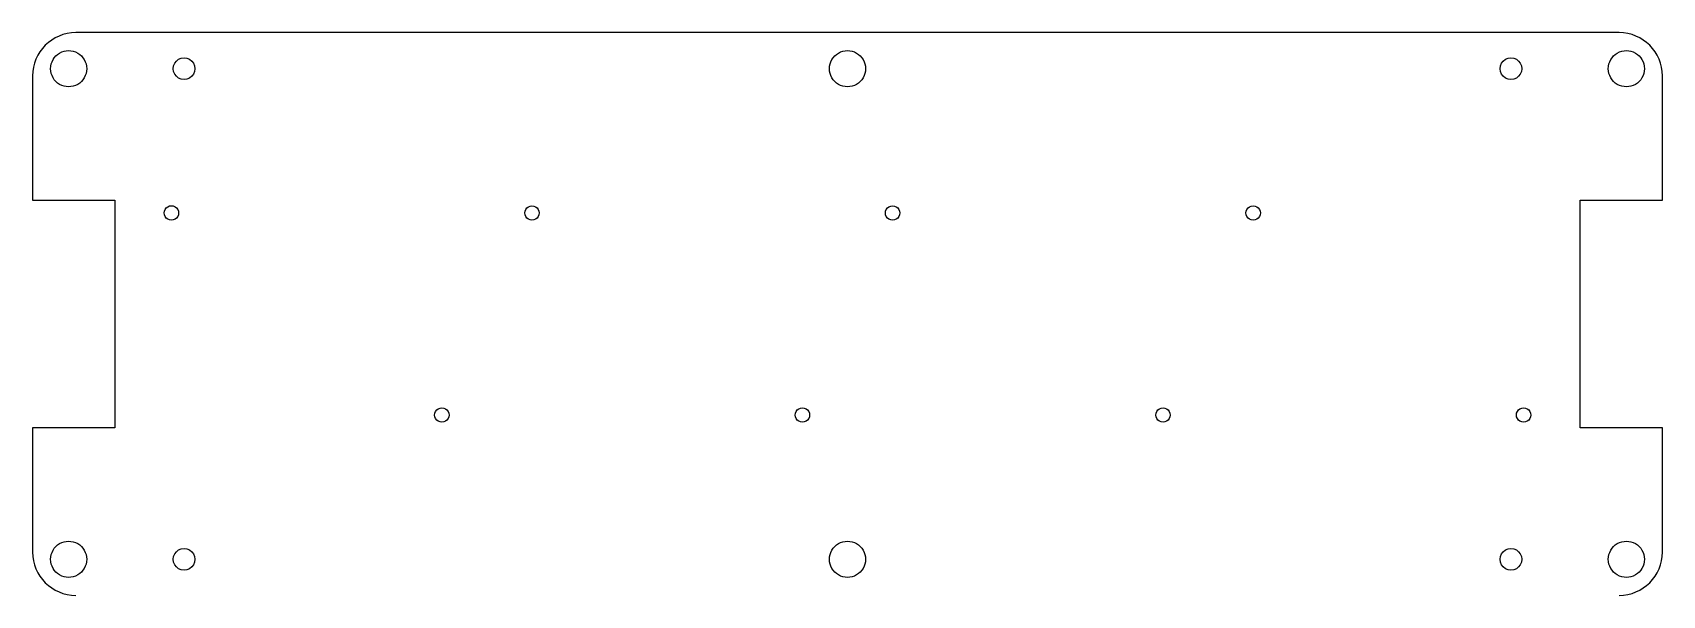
# Model space of a CAD drawing. Extents: x -1277 to 1277, y -5 to 695.
# Drawn here: x -1277 to -423, y 401 to 695 of the extents above; entities that cross this region are included whole.
import ezdxf

# ---------------------------------------------------------------- set-up
doc = ezdxf.new("R2010")
doc.units = 0

msp = doc.modelspace()

# ---------------------------------------------------------------- linework, layer by layer
for p, q in [((-1265.612245, 692.696172), (-1267.481975, 691.56028)), ((-1263.629944, 693.6511), (-1265.612245, 692.696172)), ((-1261.54647, 694.413666), (-1263.629944, 693.6511)), ((-1259.373222, 694.97247), (-1261.54647, 694.413666)), ((-1257.121599, 695.316114), (-1259.373222, 694.97247)), ((-1254.803, 695.4332), (-1257.121599, 695.316114)), ((-445.984, 695.4332), (-1254.803, 695.4332)), ((-443.665383, 695.31612), (-445.984, 695.4332)), ((-441.413745, 694.972481), (-443.665383, 695.31612)), ((-439.240484, 694.41368), (-441.413745, 694.972481)), ((-437.156998, 693.651117), (-439.240484, 694.41368)), ((-435.174687, 692.69619), (-437.156998, 693.651117)), ((-433.304949, 691.560298), (-435.174687, 692.69619)), ((-1274.743093, 683.565305), (-1275.698019, 681.582996)), ((-1273.607203, 685.43504), (-1274.743093, 683.565305)), ((-1272.301747, 687.180804), (-1273.607203, 685.43504)), ((-1270.838125, 688.791197), (-1272.301747, 687.180804)), ((-1269.227735, 690.254822), (-1270.838125, 688.791197)), ((-1267.481975, 691.56028), (-1269.227735, 690.254822)), ((-1265.281652, 683.214475), (-1264.352042, 684.034615)), ((-1264.352042, 684.034615), (-1263.308821, 684.734117)), ((-1263.308821, 684.734117), (-1262.182184, 685.289368)), ((-1262.182184, 685.289368), (-1261.00766, 685.685975)), ((-1261.00766, 685.685975), (-1259.801211, 685.92394)), ((-1259.801211, 685.92394), (-1258.5788, 686.003261)), ((-1258.5788, 686.003261), (-1257.356389, 685.92394)), ((-1257.356389, 685.92394), (-1256.14994, 685.685975)), ((-1256.14994, 685.685975), (-1254.975416, 685.289368)), ((-1254.975416, 685.289368), (-1253.848779, 684.734117)), ((-1253.848779, 684.734117), (-1252.805558, 684.034615)), ((-1252.805558, 684.034615), (-1251.875948, 683.214475)), ((-857.096652, 683.214475), (-856.167042, 684.034615)), ((-856.167042, 684.034615), (-855.123821, 684.734117)), ((-855.123821, 684.734117), (-853.997184, 685.289368)), ((-853.997184, 685.289368), (-852.82266, 685.685975)), ((-852.82266, 685.685975), (-851.616211, 685.92394)), ((-851.616211, 685.92394), (-850.3938, 686.003261)), ((-850.3938, 686.003261), (-849.171389, 685.92394)), ((-849.171389, 685.92394), (-847.96494, 685.685975)), ((-847.96494, 685.685975), (-846.790416, 685.289368)), ((-846.790416, 685.289368), (-845.663779, 684.734117)), ((-845.663779, 684.734117), (-844.620558, 684.034615)), ((-844.620558, 684.034615), (-843.690948, 683.214475)), ((-448.907652, 683.214475), (-447.978042, 684.034615)), ((-447.978042, 684.034615), (-446.934821, 684.734117)), ((-446.934821, 684.734117), (-445.808184, 685.289368)), ((-445.808184, 685.289368), (-444.63366, 685.685975)), ((-444.63366, 685.685975), (-443.427211, 685.92394)), ((-443.427211, 685.92394), (-442.2048, 686.003261)), ((-442.2048, 686.003261), (-440.982389, 685.92394)), ((-440.982389, 685.92394), (-439.77594, 685.685975)), ((-439.77594, 685.685975), (-438.601416, 685.289368)), ((-438.601416, 685.289368), (-437.474779, 684.734117)), ((-437.474779, 684.734117), (-436.431558, 684.034615)), ((-436.431558, 684.034615), (-435.501948, 683.214475)), ((-431.559183, 690.254839), (-433.304949, 691.560298)), ((-429.948787, 688.791213), (-431.559183, 690.254839)), ((-428.485161, 687.180817), (-429.948787, 688.791213)), ((-427.179702, 685.435051), (-428.485161, 687.180817)), ((-426.04381, 683.565313), (-427.179702, 685.435051)), ((-425.088883, 681.583002), (-426.04381, 683.565313)), ((-1277.363021, 675.074616), (-1277.4801, 672.756)), ((-1277.019381, 677.326253), (-1277.363021, 675.074616)), ((-1276.460581, 679.499513), (-1277.019381, 677.326253)), ((-1275.698019, 681.582996), (-1276.460581, 679.499513)), ((-1268.0276, 676.535), (-1267.946862, 677.788433)), ((-1267.946862, 675.281567), (-1268.0276, 676.535)), ((-1267.946862, 677.788433), (-1267.70474, 679.004238)), ((-1267.70474, 674.065762), (-1267.946862, 675.281567)), ((-1267.70474, 679.004238), (-1267.309195, 680.168579)), ((-1267.309195, 680.168579), (-1266.768191, 681.267622)), ((-1266.768191, 681.267622), (-1266.089689, 682.287533)), ((-1266.089689, 682.287533), (-1265.281652, 683.214475)), ((-1251.875948, 683.214475), (-1251.067911, 682.287533)), ((-1251.067911, 682.287533), (-1250.389409, 681.267622)), ((-1250.389409, 681.267622), (-1249.848405, 680.168579)), ((-1249.848405, 680.168579), (-1249.45286, 679.004238)), ((-1249.45286, 679.004238), (-1249.210738, 677.788433)), ((-1249.210738, 675.281567), (-1249.45286, 674.065762)), ((-1249.210738, 677.788433), (-1249.13, 676.535)), ((-1249.13, 676.535), (-1249.210738, 675.281567)), ((-1249.13, 676.535), (-1249.13, 676.535)), ((-1203.7786, 676.535), (-1203.582354, 678.01422)), ((-1203.582354, 675.05578), (-1203.7786, 676.535)), ((-1203.582354, 678.01422), (-1203.019058, 679.36965)), ((-1203.019058, 673.70035), (-1203.582354, 675.05578)), ((-1203.019058, 679.36965), (-1202.12687, 680.535194)), ((-1202.12687, 680.535194), (-1200.94395, 681.444758)), ((-1200.94395, 681.444758), (-1199.564785, 682.014414)), ((-1199.564785, 682.014414), (-1198.1093, 682.2043)), ((-1198.1093, 682.2043), (-1196.653815, 682.014414)), ((-1196.653815, 682.014414), (-1195.27465, 681.444758)), ((-1195.27465, 681.444758), (-1194.09173, 680.535194)), ((-1194.09173, 680.535194), (-1193.199542, 679.36965)), ((-1193.199542, 679.36965), (-1192.636246, 678.01422)), ((-1192.636246, 675.05578), (-1193.199542, 673.70035)), ((-1192.636246, 678.01422), (-1192.44, 676.535)), ((-1192.44, 676.535), (-1192.636246, 675.05578)), ((-1192.44, 676.535), (-1192.44, 676.535)), ((-859.8426, 676.535), (-859.761862, 677.788433)), ((-859.761862, 675.281567), (-859.8426, 676.535)), ((-859.761862, 677.788433), (-859.51974, 679.004238)), ((-859.51974, 674.065762), (-859.761862, 675.281567)), ((-859.51974, 679.004238), (-859.124195, 680.168579)), ((-859.124195, 680.168579), (-858.583191, 681.267622)), ((-858.583191, 681.267622), (-857.904689, 682.287533)), ((-857.904689, 682.287533), (-857.096652, 683.214475)), ((-843.690948, 683.214475), (-842.882911, 682.287533)), ((-842.882911, 682.287533), (-842.204409, 681.267622)), ((-842.204409, 681.267622), (-841.663405, 680.168579)), ((-841.663405, 680.168579), (-841.26786, 679.004238)), ((-841.26786, 679.004238), (-841.025738, 677.788433)), ((-841.025738, 675.281567), (-841.26786, 674.065762)), ((-841.025738, 677.788433), (-840.945, 676.535)), ((-840.945, 676.535), (-841.025738, 675.281567)), ((-840.945, 676.535), (-840.945, 676.535)), ((-508.34659, 676.535), (-508.150342, 678.014218)), ((-508.150345, 675.055782), (-508.34659, 676.535)), ((-507.587049, 673.700355), (-508.150345, 675.055782)), ((-508.150342, 678.014218), (-507.587045, 679.369645)), ((-507.587045, 679.369645), (-506.694858, 680.535187)), ((-506.694858, 680.535187), (-505.51194, 681.444749)), ((-505.51194, 681.444749), (-504.132777, 682.014405)), ((-504.132777, 682.014405), (-502.677295, 682.20429)), ((-502.677295, 682.20429), (-501.221813, 682.014405)), ((-501.221813, 682.014405), (-499.84265, 681.444749)), ((-499.84265, 681.444749), (-498.659732, 680.535187)), ((-498.659732, 680.535187), (-497.767546, 679.369645)), ((-497.204251, 675.055782), (-497.76755, 673.700355)), ((-497.767546, 679.369645), (-497.20425, 678.014218)), ((-497.008, 676.535), (-497.204251, 675.055782)), ((-497.20425, 678.014218), (-497.008005, 676.535)), ((-497.008005, 676.535), (-497.008, 676.535)), ((-451.6536, 676.535), (-451.572862, 677.788433)), ((-451.572862, 675.281567), (-451.6536, 676.535)), ((-451.572862, 677.788433), (-451.33074, 679.004238)), ((-451.33074, 674.065762), (-451.572862, 675.281567)), ((-451.33074, 679.004238), (-450.935195, 680.168579)), ((-450.935195, 680.168579), (-450.394191, 681.267622)), ((-450.394191, 681.267622), (-449.715689, 682.287533)), ((-449.715689, 682.287533), (-448.907652, 683.214475)), ((-435.501948, 683.214475), (-434.693911, 682.287533)), ((-434.693911, 682.287533), (-434.015409, 681.267622)), ((-434.015409, 681.267622), (-433.474405, 680.168579)), ((-433.474405, 680.168579), (-433.07886, 679.004238)), ((-433.07886, 679.004238), (-432.836738, 677.788433)), ((-432.836738, 675.281567), (-433.07886, 674.065762)), ((-432.836738, 677.788433), (-432.756, 676.535)), ((-432.756, 676.535), (-432.836738, 675.281567)), ((-432.756, 676.535), (-432.756, 676.535)), ((-424.32632, 679.499516), (-425.088883, 681.583002)), ((-423.767519, 677.326255), (-424.32632, 679.499516)), ((-423.42388, 675.074617), (-423.767519, 677.326255)), ((-423.3068, 672.756), (-423.42388, 675.074617)), ((-1277.4801, 672.756), (-1277.4801, 607.7481)), ((-1267.309195, 672.901421), (-1267.70474, 674.065762)), ((-1266.768191, 671.802378), (-1267.309195, 672.901421)), ((-1266.089689, 670.782467), (-1266.768191, 671.802378)), ((-1265.281652, 669.855525), (-1266.089689, 670.782467)), ((-1264.352042, 669.035385), (-1265.281652, 669.855525)), ((-1263.308821, 668.335883), (-1264.352042, 669.035385)), ((-1262.182184, 667.780632), (-1263.308821, 668.335883)), ((-1261.00766, 667.384025), (-1262.182184, 667.780632)), ((-1259.801211, 667.14606), (-1261.00766, 667.384025)), ((-1258.5788, 667.066739), (-1259.801211, 667.14606)), ((-1257.356389, 667.14606), (-1258.5788, 667.066739)), ((-1256.14994, 667.384025), (-1257.356389, 667.14606)), ((-1254.975416, 667.780632), (-1256.14994, 667.384025)), ((-1253.848779, 668.335883), (-1254.975416, 667.780632)), ((-1252.805558, 669.035385), (-1253.848779, 668.335883)), ((-1251.875948, 669.855525), (-1252.805558, 669.035385)), ((-1251.067911, 670.782467), (-1251.875948, 669.855525)), ((-1250.389409, 671.802378), (-1251.067911, 670.782467)), ((-1249.848405, 672.901421), (-1250.389409, 671.802378)), ((-1249.45286, 674.065762), (-1249.848405, 672.901421)), ((-1202.12687, 672.534806), (-1203.019058, 673.70035)), ((-1200.94395, 671.625242), (-1202.12687, 672.534806)), ((-1199.564785, 671.055586), (-1200.94395, 671.625242)), ((-1198.1093, 670.8657), (-1199.564785, 671.055586)), ((-1196.653815, 671.055586), (-1198.1093, 670.8657)), ((-1195.27465, 671.625242), (-1196.653815, 671.055586)), ((-1194.09173, 672.534806), (-1195.27465, 671.625242)), ((-1193.199542, 673.70035), (-1194.09173, 672.534806)), ((-859.124195, 672.901421), (-859.51974, 674.065762)), ((-858.583191, 671.802378), (-859.124195, 672.901421)), ((-857.904689, 670.782467), (-858.583191, 671.802378)), ((-857.096652, 669.855525), (-857.904689, 670.782467)), ((-856.167042, 669.035385), (-857.096652, 669.855525)), ((-855.123821, 668.335883), (-856.167042, 669.035385)), ((-853.997184, 667.780632), (-855.123821, 668.335883)), ((-852.82266, 667.384025), (-853.997184, 667.780632)), ((-851.616211, 667.14606), (-852.82266, 667.384025)), ((-850.3938, 667.066739), (-851.616211, 667.14606)), ((-849.171389, 667.14606), (-850.3938, 667.066739)), ((-847.96494, 667.384025), (-849.171389, 667.14606)), ((-846.790416, 667.780632), (-847.96494, 667.384025)), ((-845.663779, 668.335883), (-846.790416, 667.780632)), ((-844.620558, 669.035385), (-845.663779, 668.335883)), ((-843.690948, 669.855525), (-844.620558, 669.035385)), ((-842.882911, 670.782467), (-843.690948, 669.855525)), ((-842.204409, 671.802378), (-842.882911, 670.782467)), ((-841.663405, 672.901421), (-842.204409, 671.802378)), ((-841.26786, 674.065762), (-841.663405, 672.901421)), ((-506.694863, 672.534813), (-507.587049, 673.700355)), ((-505.511945, 671.625251), (-506.694863, 672.534813)), ((-504.132782, 671.055595), (-505.511945, 671.625251)), ((-502.6773, 670.86571), (-504.132782, 671.055595)), ((-501.221818, 671.055595), (-502.6773, 670.86571)), ((-499.842655, 671.625251), (-501.221818, 671.055595)), ((-498.659737, 672.534813), (-499.842655, 671.625251)), ((-497.76755, 673.700355), (-498.659737, 672.534813)), ((-450.935195, 672.901421), (-451.33074, 674.065762)), ((-450.394191, 671.802378), (-450.935195, 672.901421)), ((-449.715689, 670.782467), (-450.394191, 671.802378)), ((-448.907652, 669.855525), (-449.715689, 670.782467)), ((-447.978042, 669.035385), (-448.907652, 669.855525)), ((-446.934821, 668.335883), (-447.978042, 669.035385)), ((-445.808184, 667.780632), (-446.934821, 668.335883)), ((-444.63366, 667.384025), (-445.808184, 667.780632)), ((-443.427211, 667.14606), (-444.63366, 667.384025)), ((-442.2048, 667.066739), (-443.427211, 667.14606)), ((-440.982389, 667.14606), (-442.2048, 667.066739)), ((-439.77594, 667.384025), (-440.982389, 667.14606)), ((-438.601416, 667.780632), (-439.77594, 667.384025)), ((-437.474779, 668.335883), (-438.601416, 667.780632)), ((-436.431558, 669.035385), (-437.474779, 668.335883)), ((-435.501948, 669.855525), (-436.431558, 669.035385)), ((-434.693911, 670.782467), (-435.501948, 669.855525)), ((-434.015409, 671.802378), (-434.693911, 670.782467)), ((-433.474405, 672.901421), (-434.015409, 671.802378)), ((-433.07886, 674.065762), (-433.474405, 672.901421)), ((-423.3068, 607.7481), (-423.3068, 672.756)), ((-1277.4801, 607.7481), (-1234.3935, 607.7481)), ((-1234.3935, 607.7481), (-1234.3935, 488.315)), ((-466.3934, 488.3151), (-466.3934, 607.7481)), ((-466.3934, 607.7481), (-423.3068, 607.7481)), ((-1208.499, 600.945), (-1208.371439, 601.934144)), ((-1208.371439, 599.955856), (-1208.499, 600.945)), ((-1208.371439, 601.934144), (-1207.997677, 602.841123)), ((-1207.997677, 599.048877), (-1208.371439, 599.955856)), ((-1207.997677, 602.841123), (-1207.403229, 603.621469)), ((-1207.403229, 598.268531), (-1207.997677, 599.048877)), ((-1207.403229, 603.621469), (-1206.61361, 604.230715)), ((-1206.61361, 597.659285), (-1207.403229, 598.268531)), ((-1206.61361, 604.230715), (-1205.692189, 604.61237)), ((-1205.692189, 604.61237), (-1204.7195, 604.739589)), ((-1204.7195, 604.739589), (-1203.746811, 604.61237)), ((-1203.746811, 604.61237), (-1202.82539, 604.230715)), ((-1202.82539, 604.230715), (-1202.035771, 603.621469)), ((-1202.035771, 598.268531), (-1202.82539, 597.659285)), ((-1202.035771, 603.621469), (-1201.441323, 602.841123)), ((-1201.441323, 599.048877), (-1202.035771, 598.268531)), ((-1201.441323, 602.841123), (-1201.067561, 601.934144)), ((-1201.067561, 599.955856), (-1201.441323, 599.048877)), ((-1201.067561, 601.934144), (-1200.94, 600.945)), ((-1200.94, 600.945), (-1201.067561, 599.955856)), ((-1200.94, 600.945), (-1200.94, 600.945)), ((-1019.5291, 600.945), (-1019.398269, 601.931151)), ((-1019.398269, 599.958849), (-1019.5291, 600.945)), ((-1019.398269, 601.931151), (-1019.022736, 602.834775)), ((-1019.022736, 599.055225), (-1019.398269, 599.958849)), ((-1019.022736, 602.834775), (-1018.427942, 603.611808)), ((-1018.427942, 598.278192), (-1019.022736, 599.055225)), ((-1018.427942, 603.611808), (-1017.639325, 604.218186)), ((-1017.639325, 597.671814), (-1018.427942, 598.278192)), ((-1017.639325, 604.218186), (-1016.719877, 604.597959)), ((-1016.719877, 604.597959), (-1015.74955, 604.72455)), ((-1015.74955, 604.72455), (-1014.779223, 604.597959)), ((-1014.779223, 604.597959), (-1013.859775, 604.218186)), ((-1013.859775, 604.218186), (-1013.071158, 603.611808)), ((-1013.071158, 598.278192), (-1013.859775, 597.671814)), ((-1013.071158, 603.611808), (-1012.476364, 602.834775)), ((-1012.476364, 599.055225), (-1013.071158, 598.278192)), ((-1012.476364, 602.834775), (-1012.100831, 601.931151)), ((-1012.100831, 599.958849), (-1012.476364, 599.055225)), ((-1012.100831, 601.931151), (-1011.97, 600.945)), ((-1011.97, 600.945), (-1012.100831, 599.958849)), ((-1011.97, 600.945), (-1011.97, 600.945)), ((-830.55105, 600.945), (-830.421552, 601.932371)), ((-830.421552, 599.957629), (-830.55105, 600.945)), ((-830.421552, 601.932371), (-830.046741, 602.837362)), ((-830.046741, 599.052638), (-830.421552, 599.957629)), ((-830.046741, 602.837362), (-829.452088, 603.615745)), ((-829.452088, 598.274255), (-830.046741, 599.052638)), ((-829.452088, 603.615745), (-828.663064, 604.223292)), ((-828.663064, 597.666708), (-829.452088, 598.274255)), ((-828.663064, 604.223292), (-827.742814, 604.603831)), ((-827.742814, 604.603831), (-826.771525, 604.730678)), ((-826.771525, 604.730678), (-825.800236, 604.603831)), ((-825.800236, 604.603831), (-824.879986, 604.223292)), ((-824.879986, 604.223292), (-824.090962, 603.615745)), ((-824.090962, 598.274255), (-824.879986, 597.666708)), ((-824.090962, 603.615745), (-823.496309, 602.837362)), ((-823.496309, 599.052638), (-824.090962, 598.274255)), ((-823.496309, 602.837362), (-823.121498, 601.932371)), ((-823.121498, 599.957629), (-823.496309, 599.052638)), ((-823.121498, 601.932371), (-822.992, 600.945)), ((-822.992, 600.945), (-823.121498, 599.957629)), ((-822.992, 600.945), (-822.992, 600.945)), ((-641.57505, 600.945), (-641.445552, 601.932371)), ((-641.445552, 599.957629), (-641.57505, 600.945)), ((-641.445552, 601.932371), (-641.070741, 602.837362)), ((-641.070741, 599.052638), (-641.445552, 599.957629)), ((-641.070741, 602.837362), (-640.476088, 603.615745)), ((-640.476088, 598.274255), (-641.070741, 599.052638)), ((-640.476088, 603.615745), (-639.687064, 604.223292)), ((-639.687064, 597.666708), (-640.476088, 598.274255)), ((-639.687064, 604.223292), (-638.766814, 604.603831)), ((-638.766814, 604.603831), (-637.795525, 604.730678)), ((-637.795525, 604.730678), (-636.824236, 604.603831)), ((-636.824236, 604.603831), (-635.903986, 604.223292)), ((-635.903986, 604.223292), (-635.114962, 603.615745)), ((-635.114962, 598.274255), (-635.903986, 597.666708)), ((-635.114962, 603.615745), (-634.520309, 602.837362)), ((-634.520309, 599.052638), (-635.114962, 598.274255)), ((-634.520309, 602.837362), (-634.145498, 601.932371)), ((-634.145498, 599.957629), (-634.520309, 599.052638)), ((-634.145498, 601.932371), (-634.016, 600.945)), ((-634.016, 600.945), (-634.145498, 599.957629)), ((-634.016, 600.945), (-634.016, 600.945)), ((-1205.692189, 597.27763), (-1206.61361, 597.659285)), ((-1204.7195, 597.150411), (-1205.692189, 597.27763)), ((-1203.746811, 597.27763), (-1204.7195, 597.150411)), ((-1202.82539, 597.659285), (-1203.746811, 597.27763)), ((-1016.719877, 597.292041), (-1017.639325, 597.671814)), ((-1015.74955, 597.16545), (-1016.719877, 597.292041)), ((-1014.779223, 597.292041), (-1015.74955, 597.16545)), ((-1013.859775, 597.671814), (-1014.779223, 597.292041)), ((-827.742814, 597.286169), (-828.663064, 597.666708)), ((-826.771525, 597.159322), (-827.742814, 597.286169)), ((-825.800236, 597.286169), (-826.771525, 597.159322)), ((-824.879986, 597.666708), (-825.800236, 597.286169)), ((-638.766814, 597.286169), (-639.687064, 597.666708)), ((-637.795525, 597.159322), (-638.766814, 597.286169)), ((-636.824236, 597.286169), (-637.795525, 597.159322)), ((-635.903986, 597.666708), (-636.824236, 597.286169)), ((-1066.7691, 495.118), (-1066.638269, 496.104151)), ((-1066.638269, 496.104151), (-1066.262737, 497.007775)), ((-1066.262737, 497.007775), (-1065.667942, 497.784808)), ((-1065.667942, 497.784808), (-1064.879325, 498.391187)), ((-1064.879325, 498.391187), (-1063.959878, 498.77096)), ((-1063.959878, 498.77096), (-1062.98955, 498.897551)), ((-1062.98955, 498.897551), (-1062.019222, 498.77096)), ((-1062.019222, 498.77096), (-1061.099775, 498.391187)), ((-1061.099775, 498.391187), (-1060.311158, 497.784808)), ((-1060.311158, 497.784808), (-1059.716363, 497.007775)), ((-1059.716363, 497.007775), (-1059.340831, 496.104151)), ((-1059.340831, 496.104151), (-1059.21, 495.118)), ((-877.79506, 495.118), (-877.66423, 496.104146)), ((-877.66423, 496.104146), (-877.288699, 497.007765)), ((-877.288699, 497.007765), (-876.693907, 497.784794)), ((-876.693907, 497.784794), (-875.905295, 498.391169)), ((-875.905295, 498.391169), (-874.985852, 498.77094)), ((-874.985852, 498.77094), (-874.01553, 498.89753)), ((-874.01553, 498.89753), (-873.045208, 498.77094)), ((-873.045208, 498.77094), (-872.125765, 498.391169)), ((-872.125765, 498.391169), (-871.337153, 497.784794)), ((-871.337153, 497.784794), (-870.742361, 497.007765)), ((-870.742361, 497.007765), (-870.36683, 496.104146)), ((-870.36683, 496.104146), (-870.236, 495.118)), ((-688.81906, 495.118), (-688.68823, 496.104146)), ((-688.68823, 496.104146), (-688.312699, 497.007765)), ((-688.312699, 497.007765), (-687.717907, 497.784794)), ((-687.717907, 497.784794), (-686.929295, 498.391169)), ((-686.929295, 498.391169), (-686.009852, 498.77094)), ((-686.009852, 498.77094), (-685.03953, 498.89753)), ((-685.03953, 498.89753), (-684.069208, 498.77094)), ((-684.069208, 498.77094), (-683.149765, 498.391169)), ((-683.149765, 498.391169), (-682.361153, 497.784794)), ((-682.361153, 497.784794), (-681.766361, 497.007765)), ((-681.766361, 497.007765), (-681.39083, 496.104146)), ((-681.39083, 496.104146), (-681.26, 495.118)), ((-499.84206, 495.118), (-499.71123, 496.104146)), ((-499.71123, 496.104146), (-499.335699, 497.007765)), ((-499.335699, 497.007765), (-498.740907, 497.784794)), ((-498.740907, 497.784794), (-497.952295, 498.391169)), ((-497.952295, 498.391169), (-497.032852, 498.77094)), ((-497.032852, 498.77094), (-496.06253, 498.89753)), ((-496.06253, 498.89753), (-495.092208, 498.77094)), ((-495.092208, 498.77094), (-494.172765, 498.391169)), ((-494.172765, 498.391169), (-493.384153, 497.784794)), ((-493.384153, 497.784794), (-492.789361, 497.007765)), ((-492.789361, 497.007765), (-492.41383, 496.104146)), ((-492.41383, 496.104146), (-492.283, 495.118)), ((-1234.3935, 488.315), (-1277.4801, 488.315)), ((-1277.4801, 488.315), (-1277.4801, 423.3071)), ((-1066.638269, 494.131849), (-1066.7691, 495.118)), ((-1066.262737, 493.228225), (-1066.638269, 494.131849)), ((-1065.667942, 492.451192), (-1066.262737, 493.228225)), ((-1064.879325, 491.844813), (-1065.667942, 492.451192)), ((-1063.959878, 491.46504), (-1064.879325, 491.844813)), ((-1062.98955, 491.338449), (-1063.959878, 491.46504)), ((-1062.019222, 491.46504), (-1062.98955, 491.338449)), ((-1061.099775, 491.844813), (-1062.019222, 491.46504)), ((-1060.311158, 492.451192), (-1061.099775, 491.844813)), ((-1059.716363, 493.228225), (-1060.311158, 492.451192)), ((-1059.340831, 494.131849), (-1059.716363, 493.228225)), ((-1059.21, 495.118), (-1059.340831, 494.131849)), ((-1059.21, 495.118), (-1059.21, 495.118)), ((-877.66423, 494.131854), (-877.79506, 495.118)), ((-877.288699, 493.228235), (-877.66423, 494.131854)), ((-876.693907, 492.451206), (-877.288699, 493.228235)), ((-875.905295, 491.844831), (-876.693907, 492.451206)), ((-874.985852, 491.46506), (-875.905295, 491.844831)), ((-874.01553, 491.33847), (-874.985852, 491.46506)), ((-873.045208, 491.46506), (-874.01553, 491.33847)), ((-872.125765, 491.844831), (-873.045208, 491.46506)), ((-871.337153, 492.451206), (-872.125765, 491.844831)), ((-870.742361, 493.228235), (-871.337153, 492.451206)), ((-870.36683, 494.131854), (-870.742361, 493.228235)), ((-870.236, 495.118), (-870.36683, 494.131854)), ((-870.236, 495.118), (-870.236, 495.118)), ((-688.68823, 494.131854), (-688.81906, 495.118)), ((-688.312699, 493.228235), (-688.68823, 494.131854)), ((-687.717907, 492.451206), (-688.312699, 493.228235)), ((-686.929295, 491.844831), (-687.717907, 492.451206)), ((-686.009852, 491.46506), (-686.929295, 491.844831)), ((-685.03953, 491.33847), (-686.009852, 491.46506)), ((-684.069208, 491.46506), (-685.03953, 491.33847)), ((-683.149765, 491.844831), (-684.069208, 491.46506)), ((-682.361153, 492.451206), (-683.149765, 491.844831)), ((-681.766361, 493.228235), (-682.361153, 492.451206)), ((-681.39083, 494.131854), (-681.766361, 493.228235)), ((-681.26, 495.118), (-681.39083, 494.131854)), ((-681.26, 495.118), (-681.26, 495.118)), ((-499.71123, 494.131854), (-499.84206, 495.118)), ((-499.335699, 493.228235), (-499.71123, 494.131854)), ((-498.740907, 492.451206), (-499.335699, 493.228235)), ((-497.952295, 491.844831), (-498.740907, 492.451206)), ((-497.032852, 491.46506), (-497.952295, 491.844831)), ((-496.06253, 491.33847), (-497.032852, 491.46506)), ((-495.092208, 491.46506), (-496.06253, 491.33847)), ((-494.172765, 491.844831), (-495.092208, 491.46506)), ((-493.384153, 492.451206), (-494.172765, 491.844831)), ((-492.789361, 493.228235), (-493.384153, 492.451206)), ((-492.41383, 494.131854), (-492.789361, 493.228235)), ((-492.283, 495.118), (-492.41383, 494.131854)), ((-492.283, 495.118), (-492.283, 495.118)), ((-423.3068, 488.3151), (-466.3934, 488.3151)), ((-423.3068, 423.3072), (-423.3068, 488.3151)), ((-1264.352042, 427.027615), (-1263.308821, 427.727117)), ((-1263.308821, 427.727117), (-1262.182184, 428.282368)), ((-1262.182184, 428.282368), (-1261.00766, 428.678975)), ((-1261.00766, 428.678975), (-1259.801211, 428.91694)), ((-1259.801211, 428.91694), (-1258.5788, 428.996261)), ((-1258.5788, 428.996261), (-1257.356389, 428.91694)), ((-1257.356389, 428.91694), (-1256.14994, 428.678975)), ((-1256.14994, 428.678975), (-1254.975416, 428.282368)), ((-1254.975416, 428.282368), (-1253.848779, 427.727117)), ((-1253.848779, 427.727117), (-1252.805558, 427.027615)), ((-856.167042, 427.027615), (-855.123821, 427.727117)), ((-855.123821, 427.727117), (-853.997184, 428.282368)), ((-853.997184, 428.282368), (-852.82266, 428.678975)), ((-852.82266, 428.678975), (-851.616211, 428.91694)), ((-851.616211, 428.91694), (-850.3938, 428.996261)), ((-850.3938, 428.996261), (-849.171389, 428.91694)), ((-849.171389, 428.91694), (-847.96494, 428.678975)), ((-847.96494, 428.678975), (-846.790416, 428.282368)), ((-846.790416, 428.282368), (-845.663779, 427.727117)), ((-845.663779, 427.727117), (-844.620558, 427.027615)), ((-447.978042, 427.027615), (-446.934821, 427.727117)), ((-446.934821, 427.727117), (-445.808184, 428.282368)), ((-445.808184, 428.282368), (-444.63366, 428.678975)), ((-444.63366, 428.678975), (-443.427211, 428.91694)), ((-443.427211, 428.91694), (-442.2048, 428.996261)), ((-442.2048, 428.996261), (-440.982389, 428.91694)), ((-440.982389, 428.91694), (-439.77594, 428.678975)), ((-439.77594, 428.678975), (-438.601416, 428.282368)), ((-438.601416, 428.282368), (-437.474779, 427.727117)), ((-437.474779, 427.727117), (-436.431558, 427.027615)), ((-1277.4801, 423.3071), (-1277.363021, 420.988501)), ((-1277.363021, 420.988501), (-1277.019381, 418.736878)), ((-1277.019381, 418.736878), (-1276.460581, 416.56363)), ((-1268.0276, 419.528), (-1267.946862, 420.781433)), ((-1267.946862, 418.274567), (-1268.0276, 419.528)), ((-1267.946862, 420.781433), (-1267.70474, 421.997238)), ((-1267.70474, 421.997238), (-1267.309195, 423.161579)), ((-1267.309195, 423.161579), (-1266.768191, 424.260622)), ((-1266.768191, 424.260622), (-1266.089689, 425.280533)), ((-1266.089689, 425.280533), (-1265.281652, 426.207475)), ((-1265.281652, 426.207475), (-1264.352042, 427.027615)), ((-1252.805558, 427.027615), (-1251.875948, 426.207475)), ((-1251.875948, 426.207475), (-1251.067911, 425.280533)), ((-1251.067911, 425.280533), (-1250.389409, 424.260622)), ((-1250.389409, 424.260622), (-1249.848405, 423.161579)), ((-1249.848405, 423.161579), (-1249.45286, 421.997238)), ((-1249.45286, 421.997238), (-1249.210738, 420.781433)), ((-1249.210738, 420.781433), (-1249.13, 419.528)), ((-1249.13, 419.528), (-1249.210738, 418.274567)), ((-1249.13, 419.528), (-1249.13, 419.528)), ((-1203.7786, 419.528), (-1203.582354, 421.00722)), ((-1203.582354, 418.04878), (-1203.7786, 419.528)), ((-1203.582354, 421.00722), (-1203.019058, 422.36265)), ((-1203.019058, 422.36265), (-1202.12687, 423.528194)), ((-1202.12687, 423.528194), (-1200.94395, 424.437758)), ((-1200.94395, 424.437758), (-1199.564785, 425.007414)), ((-1199.564785, 425.007414), (-1198.1093, 425.1973)), ((-1198.1093, 425.1973), (-1196.653815, 425.007414)), ((-1196.653815, 425.007414), (-1195.27465, 424.437758)), ((-1195.27465, 424.437758), (-1194.09173, 423.528194)), ((-1194.09173, 423.528194), (-1193.199542, 422.36265)), ((-1193.199542, 422.36265), (-1192.636246, 421.00722)), ((-1192.636246, 421.00722), (-1192.44, 419.528)), ((-1192.44, 419.528), (-1192.636246, 418.04878)), ((-1192.44, 419.528), (-1192.44, 419.528)), ((-859.8426, 419.528), (-859.761862, 420.781433)), ((-859.761862, 418.274567), (-859.8426, 419.528)), ((-859.761862, 420.781433), (-859.51974, 421.997238)), ((-859.51974, 421.997238), (-859.124195, 423.161579)), ((-859.124195, 423.161579), (-858.583191, 424.260622)), ((-858.583191, 424.260622), (-857.904689, 425.280533)), ((-857.904689, 425.280533), (-857.096652, 426.207475)), ((-857.096652, 426.207475), (-856.167042, 427.027615)), ((-844.620558, 427.027615), (-843.690948, 426.207475)), ((-843.690948, 426.207475), (-842.882911, 425.280533)), ((-842.882911, 425.280533), (-842.204409, 424.260622)), ((-842.204409, 424.260622), (-841.663405, 423.161579)), ((-841.663405, 423.161579), (-841.26786, 421.997238)), ((-841.26786, 421.997238), (-841.025738, 420.781433)), ((-841.025738, 420.781433), (-840.945, 419.528)), ((-840.945, 419.528), (-841.025738, 418.274567)), ((-840.945, 419.528), (-840.945, 419.528)), ((-508.34659, 419.528), (-508.150342, 421.007218)), ((-508.150345, 418.048782), (-508.34659, 419.528)), ((-508.150342, 421.007218), (-507.587045, 422.362645)), ((-507.587045, 422.362645), (-506.694858, 423.528187)), ((-506.694858, 423.528187), (-505.51194, 424.437749)), ((-505.51194, 424.437749), (-504.132777, 425.007405)), ((-504.132777, 425.007405), (-502.677295, 425.19729)), ((-502.677295, 425.19729), (-501.221813, 425.007405)), ((-501.221813, 425.007405), (-499.84265, 424.437749)), ((-499.84265, 424.437749), (-498.659732, 423.528187)), ((-498.659732, 423.528187), (-497.767546, 422.362645)), ((-497.767546, 422.362645), (-497.20425, 421.007218)), ((-497.008, 419.528), (-497.204251, 418.048782)), ((-497.20425, 421.007218), (-497.008005, 419.528)), ((-497.008005, 419.528), (-497.008, 419.528)), ((-451.6536, 419.528), (-451.572862, 420.781433)), ((-451.572862, 418.274567), (-451.6536, 419.528)), ((-451.572862, 420.781433), (-451.33074, 421.997238)), ((-451.33074, 421.997238), (-450.935195, 423.161579)), ((-450.935195, 423.161579), (-450.394191, 424.260622)), ((-450.394191, 424.260622), (-449.715689, 425.280533)), ((-449.715689, 425.280533), (-448.907652, 426.207475)), ((-448.907652, 426.207475), (-447.978042, 427.027615)), ((-436.431558, 427.027615), (-435.501948, 426.207475)), ((-435.501948, 426.207475), (-434.693911, 425.280533)), ((-434.693911, 425.280533), (-434.015409, 424.260622)), ((-434.015409, 424.260622), (-433.474405, 423.161579)), ((-433.474405, 423.161579), (-433.07886, 421.997238)), ((-433.07886, 421.997238), (-432.836738, 420.781433)), ((-432.836738, 420.781433), (-432.756, 419.528)), ((-432.756, 419.528), (-432.836738, 418.274567)), ((-432.756, 419.528), (-432.756, 419.528)), ((-424.32632, 416.563684), (-423.767519, 418.736945)), ((-423.767519, 418.736945), (-423.42388, 420.988583)), ((-423.42388, 420.988583), (-423.3068, 423.3072)), ((-1276.460581, 416.56363), (-1275.698019, 414.480155)), ((-1275.698019, 414.480155), (-1274.743093, 412.497852)), ((-1274.743093, 412.497852), (-1273.607203, 410.62812)), ((-1273.607203, 410.62812), (-1272.301747, 408.882357)), ((-1267.70474, 417.058762), (-1267.946862, 418.274567)), ((-1267.309195, 415.894421), (-1267.70474, 417.058762)), ((-1266.768191, 414.795378), (-1267.309195, 415.894421)), ((-1266.089689, 413.775467), (-1266.768191, 414.795378)), ((-1265.281652, 412.848525), (-1266.089689, 413.775467)), ((-1264.352042, 412.028385), (-1265.281652, 412.848525)), ((-1263.308821, 411.328883), (-1264.352042, 412.028385)), ((-1262.182184, 410.773632), (-1263.308821, 411.328883)), ((-1261.00766, 410.377025), (-1262.182184, 410.773632)), ((-1259.801211, 410.13906), (-1261.00766, 410.377025)), ((-1258.5788, 410.059739), (-1259.801211, 410.13906)), ((-1257.356389, 410.13906), (-1258.5788, 410.059739)), ((-1256.14994, 410.377025), (-1257.356389, 410.13906)), ((-1254.975416, 410.773632), (-1256.14994, 410.377025)), ((-1253.848779, 411.328883), (-1254.975416, 410.773632)), ((-1252.805558, 412.028385), (-1253.848779, 411.328883)), ((-1251.875948, 412.848525), (-1252.805558, 412.028385)), ((-1251.067911, 413.775467), (-1251.875948, 412.848525)), ((-1250.389409, 414.795378), (-1251.067911, 413.775467)), ((-1249.848405, 415.894421), (-1250.389409, 414.795378)), ((-1249.45286, 417.058762), (-1249.848405, 415.894421)), ((-1249.210738, 418.274567), (-1249.45286, 417.058762)), ((-1203.019058, 416.69335), (-1203.582354, 418.04878)), ((-1202.12687, 415.527806), (-1203.019058, 416.69335)), ((-1200.94395, 414.618242), (-1202.12687, 415.527806)), ((-1199.564785, 414.048586), (-1200.94395, 414.618242)), ((-1198.1093, 413.8587), (-1199.564785, 414.048586)), ((-1196.653815, 414.048586), (-1198.1093, 413.8587)), ((-1195.27465, 414.618242), (-1196.653815, 414.048586)), ((-1194.09173, 415.527806), (-1195.27465, 414.618242)), ((-1193.199542, 416.69335), (-1194.09173, 415.527806)), ((-1192.636246, 418.04878), (-1193.199542, 416.69335)), ((-859.51974, 417.058762), (-859.761862, 418.274567)), ((-859.124195, 415.894421), (-859.51974, 417.058762)), ((-858.583191, 414.795378), (-859.124195, 415.894421)), ((-857.904689, 413.775467), (-858.583191, 414.795378)), ((-857.096652, 412.848525), (-857.904689, 413.775467)), ((-856.167042, 412.028385), (-857.096652, 412.848525)), ((-855.123821, 411.328883), (-856.167042, 412.028385)), ((-853.997184, 410.773632), (-855.123821, 411.328883)), ((-852.82266, 410.377025), (-853.997184, 410.773632)), ((-851.616211, 410.13906), (-852.82266, 410.377025)), ((-850.3938, 410.059739), (-851.616211, 410.13906)), ((-849.171389, 410.13906), (-850.3938, 410.059739)), ((-847.96494, 410.377025), (-849.171389, 410.13906)), ((-846.790416, 410.773632), (-847.96494, 410.377025)), ((-845.663779, 411.328883), (-846.790416, 410.773632)), ((-844.620558, 412.028385), (-845.663779, 411.328883)), ((-843.690948, 412.848525), (-844.620558, 412.028385)), ((-842.882911, 413.775467), (-843.690948, 412.848525)), ((-842.204409, 414.795378), (-842.882911, 413.775467)), ((-841.663405, 415.894421), (-842.204409, 414.795378)), ((-841.26786, 417.058762), (-841.663405, 415.894421)), ((-841.025738, 418.274567), (-841.26786, 417.058762)), ((-507.587049, 416.693355), (-508.150345, 418.048782)), ((-506.694863, 415.527813), (-507.587049, 416.693355)), ((-505.511945, 414.618251), (-506.694863, 415.527813)), ((-504.132782, 414.048595), (-505.511945, 414.618251)), ((-502.6773, 413.85871), (-504.132782, 414.048595)), ((-501.221818, 414.048595), (-502.6773, 413.85871)), ((-499.842655, 414.618251), (-501.221818, 414.048595)), ((-498.659737, 415.527813), (-499.842655, 414.618251)), ((-497.76755, 416.693355), (-498.659737, 415.527813)), ((-497.204251, 418.048782), (-497.76755, 416.693355)), ((-451.33074, 417.058762), (-451.572862, 418.274567)), ((-450.935195, 415.894421), (-451.33074, 417.058762)), ((-450.394191, 414.795378), (-450.935195, 415.894421)), ((-449.715689, 413.775467), (-450.394191, 414.795378)), ((-448.907652, 412.848525), (-449.715689, 413.775467)), ((-447.978042, 412.028385), (-448.907652, 412.848525)), ((-446.934821, 411.328883), (-447.978042, 412.028385)), ((-445.808184, 410.773632), (-446.934821, 411.328883)), ((-444.63366, 410.377025), (-445.808184, 410.773632)), ((-443.427211, 410.13906), (-444.63366, 410.377025)), ((-442.2048, 410.059739), (-443.427211, 410.13906)), ((-440.982389, 410.13906), (-442.2048, 410.059739)), ((-439.77594, 410.377025), (-440.982389, 410.13906)), ((-438.601416, 410.773632), (-439.77594, 410.377025)), ((-437.474779, 411.328883), (-438.601416, 410.773632)), ((-436.431558, 412.028385), (-437.474779, 411.328883)), ((-435.501948, 412.848525), (-436.431558, 412.028385)), ((-434.693911, 413.775467), (-435.501948, 412.848525)), ((-434.015409, 414.795378), (-434.693911, 413.775467)), ((-433.474405, 415.894421), (-434.015409, 414.795378)), ((-433.07886, 417.058762), (-433.474405, 415.894421)), ((-432.836738, 418.274567), (-433.07886, 417.058762)), ((-428.485161, 408.882383), (-427.179702, 410.628149)), ((-427.179702, 410.628149), (-426.04381, 412.497887)), ((-426.04381, 412.497887), (-425.088883, 414.480198)), ((-425.088883, 414.480198), (-424.32632, 416.563684)), ((-1272.301747, 408.882357), (-1270.838125, 407.271962)), ((-1270.838125, 407.271962), (-1269.227735, 405.808335)), ((-1269.227735, 405.808335), (-1267.481975, 404.502872)), ((-1267.481975, 404.502872), (-1265.612245, 403.366974)), ((-1265.612245, 403.366974), (-1263.629944, 402.412039)), ((-1263.629944, 402.412039), (-1261.54647, 401.649465)), ((-1261.54647, 401.649465), (-1259.373222, 401.090652)), ((-441.413745, 401.090719), (-439.240484, 401.64952)), ((-439.240484, 401.64952), (-437.156998, 402.412083)), ((-437.156998, 402.412083), (-435.174687, 403.36701)), ((-435.174687, 403.36701), (-433.304949, 404.502902)), ((-433.304949, 404.502902), (-431.559183, 405.808361)), ((-431.559183, 405.808361), (-429.948787, 407.271988)), ((-429.948787, 407.271988), (-428.485161, 408.882383)), ((-1259.373222, 401.090652), (-1257.121599, 400.746997)), ((-1257.121599, 400.746997), (-1254.803, 400.6299)), ((-445.984, 400.63), (-443.665383, 400.74708)), ((-443.665383, 400.74708), (-441.413745, 401.090719))]:
    msp.add_line(p, q)

doc.saveas('drawing.dxf')
